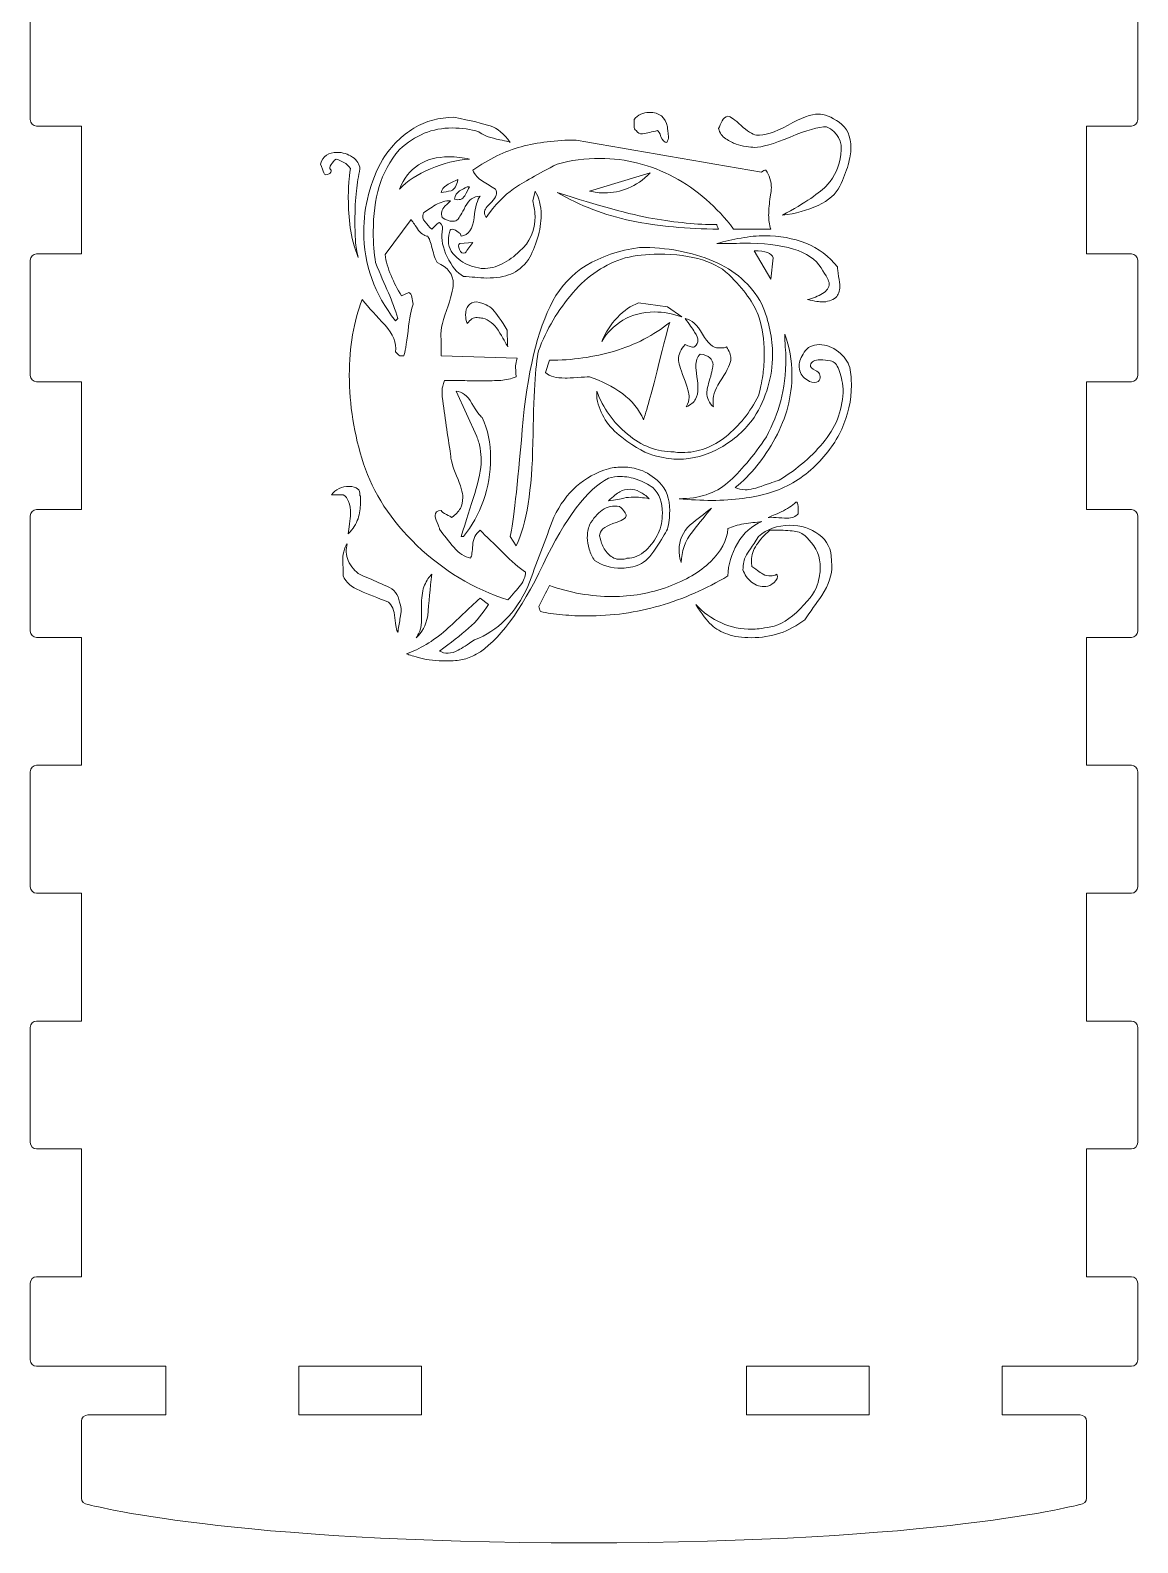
# Model space of a CAD drawing. Header units: inches. Extents: x 110 to 594, y -365 to 80.
# Drawn here: x 417 to 503.6, y -364.6 to -246.3 of the extents above; entities that cross this region are included whole.
import ezdxf

# ---------------------------------------------------------------- set-up
doc = ezdxf.new("R2010")
doc.units = ezdxf.units.IN
doc.header["$MEASUREMENT"] = 0
doc.layers.add('design4', color=7, linetype='Continuous')

# ---------------------------------------------------------------- blocks, each defined once
blk = doc.blocks.new('block 19')
at = {"layer": 'design4', "color": 7, "lineweight": 9}
for points, knots in [([(453.46, -254.82), (452.8, -254.67), (452.33, -254.48), (452.07, -254.25), (451.43, -254.05), (450.74, -253.95), (449.99, -253.95), (448.45, -253.95), (447.07, -254.51), (445.86, -255.64), (445.1, -256.54), (444.57, -257.5), (444.27, -258.53), (443.96, -259.56), (443.81, -260.74), (443.81, -262.08), (443.81, -262.98), (443.87, -263.77), (443.99, -264.47), (444.36, -265.4), (444.7, -266.19), (444.99, -266.84), (445.28, -267.49), (445.52, -268.16), (445.73, -268.86), (445.73, -268.86), (445.55, -269.03), (445.55, -269.03), (443.9, -266.95), (443.07, -264.63), (443.07, -262.08), (443.07, -260.08), (443.57, -258.18), (444.55, -256.38), (445.25, -255.34), (446.06, -254.53), (446.99, -253.97), (447.91, -253.4), (448.96, -253.12), (450.12, -253.12), (451.45, -253.38), (452.4, -253.61), (452.96, -253.79), (453.53, -253.98), (454.04, -254.41), (454.51, -255.08), (454.48, -255.05), (454.13, -254.96), (453.46, -254.82)], [0, 0, 0, 0, 1, 1, 1, 2, 2, 2, 3, 3, 3, 4, 4, 4, 5, 5, 5, 6, 6, 6, 7, 7, 7, 8, 8, 8, 9, 9, 9, 10, 10, 10, 11, 11, 11, 12, 12, 12, 13, 13, 13, 14, 14, 14, 15, 15, 15, 16, 16, 16, 16]), ([(466.9, -254.64), (466.9, -254.79), (466.86, -254.93), (466.77, -255.08), (466.57, -255.08), (466.41, -254.93), (466.31, -254.64), (466.21, -254.35), (466.12, -254.19), (466.03, -254.16), (465.62, -254.25), (465.23, -254.34), (464.86, -254.42), (464.65, -254.42), (464.49, -254.34), (464.38, -254.16), (464.26, -254.08), (464.2, -253.96), (464.2, -253.82), (464.2, -253.64), (464.2, -253.47), (464.2, -253.29), (464.52, -252.92), (464.91, -252.73), (465.38, -252.73), (466.19, -252.73), (466.67, -253.11), (466.81, -253.86), (466.81, -254.03), (466.84, -254.29), (466.9, -254.64)], [0, 0, 0, 0, 1, 1, 1, 2, 2, 2, 3, 3, 3, 4, 4, 4, 5, 5, 5, 6, 6, 6, 7, 7, 7, 8, 8, 8, 9, 9, 9, 10, 10, 10, 10]), ([(479.25, -253.86), (478.64, -253.86), (477.69, -254.13), (476.4, -254.66), (475.11, -255.2), (474.19, -255.47), (473.64, -255.47), (473.46, -255.47), (473.24, -255.45), (472.96, -255.4), (472.69, -255.36), (472.43, -255.29), (472.18, -255.21), (471.93, -255.12), (471.67, -254.98), (471.38, -254.79), (471.09, -254.61), (470.9, -254.34), (470.81, -253.99), (470.9, -253.82), (470.99, -253.62), (471.09, -253.4), (471.2, -253.19), (471.35, -253.06), (471.55, -253.03), (471.75, -253.06), (472.09, -253.3), (472.57, -253.75), (473.05, -254.2), (473.45, -254.45), (473.77, -254.51), (474.38, -254.57), (475.2, -254.31), (476.25, -253.73), (477.29, -253.15), (478.07, -252.86), (478.59, -252.86), (479.09, -252.86), (479.64, -253.08), (480.25, -253.51), (480.86, -253.95), (481.16, -254.61), (481.16, -255.51), (481.16, -255.89), (481.09, -256.33), (480.94, -256.84), (480.8, -257.35), (480.58, -257.9), (480.29, -258.51), (480, -259.12), (479.43, -259.62), (478.59, -260.01), (477.75, -260.4), (476.83, -260.66), (475.81, -260.77), (477.58, -259.82), (478.75, -259.02), (479.33, -258.38), (479.91, -257.74), (480.26, -256.96), (480.38, -256.03), (480.52, -254.99), (480.14, -254.27), (479.25, -253.86)], [0, 0, 0, 0, 1, 1, 1, 2, 2, 2, 3, 3, 3, 4, 4, 4, 5, 5, 5, 6, 6, 6, 7, 7, 7, 8, 8, 8, 9, 9, 9, 10, 10, 10, 11, 11, 11, 12, 12, 12, 13, 13, 13, 14, 14, 14, 15, 15, 15, 16, 16, 16, 17, 17, 17, 18, 18, 18, 19, 19, 19, 20, 20, 20, 21, 21, 21, 21]), ([(471.99, -261.86), (470.68, -260.12), (469.12, -258.77), (467.31, -257.79), (465.5, -256.82), (463.58, -256.34), (461.55, -256.34), (460.39, -256.34), (459.28, -256.48), (458.2, -256.77), (456.67, -257.56), (455.53, -258.2), (454.79, -258.71), (454.05, -259.22), (453.33, -259.96), (452.64, -260.95), (452.55, -260.8), (452.51, -260.67), (452.51, -260.56), (452.51, -260.35), (452.7, -260.08), (453.07, -259.73), (453.45, -259.38), (453.55, -259.05), (453.38, -258.73), (453.03, -258.53), (452.69, -258.32), (452.36, -258.12), (452.02, -257.92), (451.77, -257.63), (451.59, -257.25), (452.84, -256.38), (454.1, -255.77), (455.38, -255.42), (456.65, -255.08), (458.09, -254.9), (459.68, -254.9), (464.49, -255.74), (469.32, -256.58), (474.16, -257.42), (474.3, -257.28), (474.42, -257.22), (474.51, -257.25), (474.8, -257.66), (474.94, -258.12), (474.94, -258.64), (474.94, -258.73), (474.91, -259.03), (474.83, -259.53), (474.76, -260.04), (474.73, -260.45), (474.73, -260.77), (474.73, -261.15), (474.78, -261.51), (474.9, -261.86), (474.9, -261.86), (471.99, -261.86), (471.99, -261.86)], [0, 0, 0, 0, 1, 1, 1, 2, 2, 2, 3, 3, 3, 4, 4, 4, 5, 5, 5, 6, 6, 6, 7, 7, 7, 8, 8, 8, 9, 9, 9, 10, 10, 10, 11, 11, 11, 12, 12, 12, 13, 13, 13, 14, 14, 14, 15, 15, 15, 16, 16, 16, 17, 17, 17, 18, 18, 18, 19, 19, 19, 19]), ([(442.01, -261.75), (441.91, -261.01), (441.86, -260.24), (441.86, -259.43), (441.86, -258.87), (441.88, -258.39), (441.92, -257.97), (441.96, -257.55), (442, -257.27), (442.03, -257.12), (441.88, -256.92), (441.71, -256.76), (441.51, -256.64), (441.3, -256.53), (441.1, -256.44), (440.9, -256.38), (440.75, -256.5), (440.62, -256.64), (440.51, -256.82), (440.39, -256.99), (440.38, -257.11), (440.46, -257.19), (440.55, -257.26), (440.54, -257.37), (440.42, -257.51), (440.16, -257.66), (440, -257.64), (439.94, -257.47), (439.88, -257.29), (439.8, -257.06), (439.68, -256.77), (439.88, -256.16), (440.32, -255.86), (440.99, -255.86), (441.42, -255.86), (441.82, -255.98), (442.18, -256.23), (442.54, -256.48), (442.74, -256.79), (442.77, -257.16), (442.65, -257.69), (442.56, -258.26), (442.49, -258.88), (442.41, -259.51), (442.38, -260.31), (442.38, -261.29), (442.38, -261.87), (442.39, -262.37), (442.42, -262.79), (442.45, -263.21), (442.52, -263.64), (442.64, -264.08), (442.32, -263.27), (442.11, -262.49), (442.01, -261.75)], [0, 0, 0, 0, 1, 1, 1, 2, 2, 2, 3, 3, 3, 4, 4, 4, 5, 5, 5, 6, 6, 6, 7, 7, 7, 8, 8, 8, 9, 9, 9, 10, 10, 10, 11, 11, 11, 12, 12, 12, 13, 13, 13, 14, 14, 14, 15, 15, 15, 16, 16, 16, 17, 17, 17, 18, 18, 18, 18]), ([(448.29, -257.14), (447.28, -257.56), (446.46, -258.09), (445.86, -258.73), (446.55, -257.05), (447.84, -256.21), (449.72, -256.21), (450.3, -256.21), (450.84, -256.27), (451.33, -256.38), (450.32, -256.47), (449.3, -256.72), (448.29, -257.14)], [0, 0, 0, 0, 1, 1, 1, 2, 2, 2, 3, 3, 3, 4, 4, 4, 4]), ([(463.75, -258.66), (463.15, -258.91), (462.54, -259.03), (461.9, -259.03), (461.52, -259.03), (461.13, -258.99), (460.72, -258.9), (460.72, -258.9), (465.46, -257.47), (465.46, -257.47), (464.91, -258.02), (464.34, -258.42), (463.75, -258.66)], [0, 0, 0, 0, 1, 1, 1, 2, 2, 2, 3, 3, 3, 4, 4, 4, 4]), ([(456.94, -260.77), (456.94, -261.35), (456.85, -261.95), (456.66, -262.58), (456.47, -263.2), (456.23, -263.76), (455.94, -264.25), (455.54, -264.8), (455.08, -265.18), (454.57, -265.38), (454.07, -265.58), (453.44, -265.69), (452.68, -265.69), (452.07, -265.66), (451.46, -265.61), (450.86, -265.56), (450.36, -265.27), (449.94, -264.76), (449.59, -264.03), (449.25, -263.31), (449.12, -262.66), (449.2, -262.08), (449.29, -261.76), (449.22, -261.51), (448.99, -261.34), (448.93, -261.34), (448.73, -261.51), (448.38, -261.86), (448.2, -261.69), (448.03, -261.5), (447.86, -261.29), (447.68, -261.09), (447.64, -260.86), (447.73, -260.6), (447.99, -260.4), (448.3, -260.19), (448.68, -259.97), (449.06, -259.75), (449.45, -259.64), (449.86, -259.64), (449.83, -259.67), (449.68, -259.82), (449.42, -260.08), (449.16, -260.34), (449.09, -260.63), (449.2, -260.95), (449.46, -261.15), (449.74, -261.25), (450.03, -261.25), (450.2, -261.25), (450.34, -261.19), (450.44, -261.08), (450.54, -260.96), (450.73, -260.64), (451.01, -260.1), (451.28, -259.56), (451.67, -259.29), (452.16, -259.29), (451.96, -259.53), (451.8, -260.08), (451.7, -260.97), (451.6, -261.85), (451.26, -262.34), (450.68, -262.42), (450.71, -262.31), (450.57, -262.15), (450.25, -261.95), (450.01, -261.83), (449.88, -261.83), (449.83, -261.95), (449.79, -262.06), (449.75, -262.19), (449.72, -262.34), (449.61, -262.98), (449.76, -263.5), (450.18, -263.92), (450.6, -264.35), (451.04, -264.62), (451.49, -264.75), (451.94, -264.88), (452.23, -264.95), (452.38, -264.95), (452.9, -264.95), (453.41, -264.82), (453.9, -264.58), (454.39, -264.33), (454.84, -264), (455.25, -263.6), (456.06, -262.9), (456.46, -261.99), (456.46, -260.86), (456.46, -260.57), (456.44, -260.35), (456.4, -260.19), (456.36, -260.03), (456.32, -259.85), (456.29, -259.64), (456.29, -259.64), (456.46, -258.9), (456.46, -258.9), (456.78, -259.4), (456.94, -260.02), (456.94, -260.77)], [0, 0, 0, 0, 1, 1, 1, 2, 2, 2, 3, 3, 3, 4, 4, 4, 5, 5, 5, 6, 6, 6, 7, 7, 7, 8, 8, 8, 9, 9, 9, 10, 10, 10, 11, 11, 11, 12, 12, 12, 13, 13, 13, 14, 14, 14, 15, 15, 15, 16, 16, 16, 17, 17, 17, 18, 18, 18, 19, 19, 19, 20, 20, 20, 21, 21, 21, 22, 22, 22, 23, 23, 23, 24, 24, 24, 25, 25, 25, 26, 26, 26, 27, 27, 27, 28, 28, 28, 29, 29, 29, 30, 30, 30, 31, 31, 31, 32, 32, 32, 33, 33, 33, 34, 34, 34, 34]), ([(449.9, -258.86), (449.64, -258.92), (449.38, -258.96), (449.12, -258.99), (449.14, -258.79), (449.3, -258.6), (449.57, -258.42), (449.85, -258.25), (450.13, -258.11), (450.42, -257.99), (450.36, -258.45), (450.19, -258.74), (449.9, -258.86)], [0, 0, 0, 0, 1, 1, 1, 2, 2, 2, 3, 3, 3, 4, 4, 4, 4]), ([(450.96, -259.25), (450.8, -259.54), (450.54, -259.63), (450.16, -259.51), (450.22, -259.22), (450.35, -259.01), (450.55, -258.88), (450.75, -258.75), (450.96, -258.64), (451.16, -258.56), (451.16, -258.56), (451.33, -258.56), (451.33, -258.56), (451.25, -258.73), (451.12, -258.96), (450.96, -259.25)], [0, 0, 0, 0, 1, 1, 1, 2, 2, 2, 3, 3, 3, 4, 4, 4, 5, 5, 5, 5]), ([(464.01, -261.21), (461.91, -260.77), (459.97, -260.03), (458.2, -258.99), (461.39, -260.03), (463.88, -260.72), (465.68, -261.03), (467.48, -261.35), (469.14, -261.51), (470.68, -261.51), (470.68, -261.57), (470.72, -261.69), (470.81, -261.86), (468.38, -261.86), (466.11, -261.64), (464.01, -261.21)], [0, 0, 0, 0, 1, 1, 1, 2, 2, 2, 3, 3, 3, 4, 4, 4, 5, 5, 5, 5]), ([(455.33, -289.71), (455.07, -290.04), (454.74, -290.42), (454.33, -290.86), (451.64, -289.99), (449.27, -288.57), (447.23, -286.6), (445.18, -284.63), (443.79, -282.5), (443.05, -280.21), (442.31, -277.92), (441.94, -275.61), (441.94, -273.29), (441.94, -271.06), (442.28, -269.09), (442.94, -267.38), (443.49, -268.02), (444.09, -268.69), (444.73, -269.38), (445.36, -270.08), (445.64, -270.77), (445.55, -271.47), (445.61, -271.53), (445.7, -271.61), (445.81, -271.73), (445.93, -271.79), (446.06, -271.8), (446.2, -271.77), (446.29, -271.54), (446.4, -270.9), (446.53, -269.84), (446.66, -268.78), (446.8, -268.08), (446.94, -267.73), (446.91, -267.56), (446.88, -267.37), (446.83, -267.19), (446.79, -267), (446.71, -266.87), (446.59, -266.82), (446.59, -266.82), (446.03, -267.08), (446.03, -267.08), (445.71, -266.58), (445.43, -266.06), (445.2, -265.49), (444.97, -264.92), (444.81, -264.38), (444.73, -263.86), (444.73, -263.86), (446.77, -261.12), (446.77, -261.12), (446.86, -261.24), (447.02, -261.48), (447.27, -261.84), (447.51, -262.2), (447.78, -262.4), (448.07, -262.42), (448.19, -262.57), (448.3, -262.89), (448.42, -263.38), (448.54, -263.87), (448.67, -264.24), (448.81, -264.47), (449.65, -264.85), (450.07, -265.41), (450.07, -266.16), (450.07, -266.54), (449.89, -267.23), (449.53, -268.23), (449.17, -269.23), (449.03, -269.98), (449.12, -270.47), (449.12, -270.47), (449.12, -271.77), (449.12, -271.77), (449.12, -271.77), (455.07, -271.95), (455.07, -271.95), (454.99, -272.21), (454.94, -272.41), (454.94, -272.55), (454.94, -272.73), (454.96, -273.02), (454.99, -273.42), (454.58, -273.57), (454.18, -273.66), (453.79, -273.69), (453.4, -273.71), (452.88, -273.73), (452.25, -273.73), (451.75, -273.73), (451.27, -273.72), (450.79, -273.71), (450.31, -273.69), (449.84, -273.69), (449.38, -273.69), (449.26, -274.03), (449.2, -274.29), (449.2, -274.45), (449.2, -274.61), (449.2, -274.79), (449.2, -274.99), (449.41, -276.5), (449.62, -277.99), (449.86, -279.47), (449.86, -279.85), (450.01, -280.41), (450.33, -281.16), (450.65, -281.92), (450.81, -282.48), (450.81, -282.86), (450.81, -283.18), (450.75, -283.46), (450.62, -283.71), (450.49, -283.95), (450.26, -284.19), (449.94, -284.42), (449.88, -284.37), (449.75, -284.29), (449.53, -284.19), (449.31, -284.08), (449.17, -283.98), (449.12, -283.86), (448.8, -283.89), (448.64, -284.02), (448.64, -284.25), (448.64, -284.37), (448.7, -284.55), (448.81, -284.82), (448.93, -285.08), (448.99, -285.25), (448.99, -285.34), (449.33, -285.8), (449.71, -286.27), (450.12, -286.75), (450.52, -287.23), (450.96, -287.51), (451.42, -287.6), (451.51, -287.42), (451.57, -287.08), (451.59, -286.58), (451.62, -286.07), (451.81, -285.69), (452.16, -285.42), (452.65, -285.89), (453.25, -286.47), (453.94, -287.16), (454.64, -287.86), (455.23, -288.37), (455.72, -288.69), (455.72, -289.03), (455.59, -289.37), (455.33, -289.71)], [0, 0, 0, 0, 1, 1, 1, 2, 2, 2, 3, 3, 3, 4, 4, 4, 5, 5, 5, 6, 6, 6, 7, 7, 7, 8, 8, 8, 9, 9, 9, 10, 10, 10, 11, 11, 11, 12, 12, 12, 13, 13, 13, 14, 14, 14, 15, 15, 15, 16, 16, 16, 17, 17, 17, 18, 18, 18, 19, 19, 19, 20, 20, 20, 21, 21, 21, 22, 22, 22, 23, 23, 23, 24, 24, 24, 25, 25, 25, 26, 26, 26, 27, 27, 27, 28, 28, 28, 29, 29, 29, 30, 30, 30, 31, 31, 31, 32, 32, 32, 33, 33, 33, 34, 34, 34, 35, 35, 35, 36, 36, 36, 37, 37, 37, 38, 38, 38, 39, 39, 39, 40, 40, 40, 41, 41, 41, 42, 42, 42, 43, 43, 43, 44, 44, 44, 45, 45, 45, 46, 46, 46, 47, 47, 47, 48, 48, 48, 49, 49, 49, 50, 50, 50, 51, 51, 51, 51]), ([(478.9, -267.56), (478.72, -267.56), (478.35, -267.5), (477.77, -267.38), (478.2, -267.27), (478.59, -267.11), (478.94, -266.9), (479.29, -266.7), (479.46, -266.44), (479.46, -266.12), (479.46, -265.95), (479.25, -265.53), (478.83, -264.88), (478.41, -264.23), (477.69, -263.74), (476.66, -263.42), (475.63, -263.11), (474.32, -262.95), (472.72, -262.95), (472.38, -262.98), (472.03, -262.99), (471.68, -262.99), (471.33, -262.99), (471, -262.99), (470.68, -262.99), (471.29, -262.82), (471.92, -262.67), (472.57, -262.56), (473.23, -262.44), (473.84, -262.38), (474.42, -262.38), (475.58, -262.38), (476.65, -262.58), (477.64, -262.97), (478.62, -263.36), (479.45, -263.98), (480.12, -264.82), (480.12, -264.96), (480.14, -265.21), (480.2, -265.56), (480.26, -265.9), (480.29, -266.16), (480.29, -266.34), (480.29, -266.71), (480.19, -267), (479.99, -267.21), (479.67, -267.44), (479.3, -267.56), (478.9, -267.56)], [0, 0, 0, 0, 1, 1, 1, 2, 2, 2, 3, 3, 3, 4, 4, 4, 5, 5, 5, 6, 6, 6, 7, 7, 7, 8, 8, 8, 9, 9, 9, 10, 10, 10, 11, 11, 11, 12, 12, 12, 13, 13, 13, 14, 14, 14, 15, 15, 15, 16, 16, 16, 16]), ([(450.99, -263.73), (450.81, -263.79), (450.67, -263.7), (450.55, -263.47), (450.44, -263.24), (450.45, -263.08), (450.59, -262.99), (450.59, -262.99), (451.59, -262.9), (451.59, -262.9), (451.39, -263.19), (451.19, -263.47), (450.99, -263.73)], [0, 0, 0, 0, 1, 1, 1, 2, 2, 2, 3, 3, 3, 4, 4, 4, 4]), ([(474.83, -269.75), (474.96, -270.4), (475.03, -271.05), (475.03, -271.69), (475.03, -273.42), (474.55, -275.06), (473.59, -276.6), (472.9, -277.58), (472.01, -278.37), (470.94, -278.97), (469.87, -279.56), (468.77, -279.86), (467.64, -279.86), (467.26, -279.86), (466.7, -279.78), (465.96, -279.62), (465.22, -279.46), (464.32, -278.97), (463.25, -278.14), (462.17, -277.32), (461.52, -276.31), (461.29, -275.12), (461.29, -275.12), (461.29, -274.55), (461.29, -274.55), (461.78, -275.86), (462.58, -276.98), (463.68, -277.9), (464.78, -278.83), (466, -279.29), (467.33, -279.29), (467.48, -279.32), (467.68, -279.34), (467.94, -279.34), (469.22, -279.34), (470.37, -278.92), (471.4, -278.08), (472.43, -277.24), (473.28, -276.18), (473.94, -274.9), (474.12, -274.15), (474.23, -273.57), (474.29, -273.16), (474.35, -272.76), (474.38, -272.21), (474.38, -271.51), (474.38, -270.53), (474.24, -269.6), (473.96, -268.73), (473.69, -267.86), (472.98, -266.82), (471.83, -265.62), (470.69, -264.42), (468.78, -263.82), (466.12, -263.82), (465.19, -263.82), (464.32, -263.92), (463.51, -264.12), (461.94, -264.58), (460.58, -265.49), (459.42, -266.84), (458.26, -268.19), (457.36, -269.7), (456.73, -271.38), (456.49, -272.51), (456.35, -274.91), (456.29, -278.58), (456.23, -282.24), (455.8, -284.93), (454.99, -286.64), (454.99, -286.64), (454.51, -285.9), (454.51, -285.9), (454.77, -284.77), (455.09, -281.99), (455.46, -277.55), (455.84, -273.12), (456.64, -269.76), (457.86, -267.47), (459.07, -265.18), (461.33, -263.79), (464.64, -263.29), (466.78, -263.29), (468.7, -263.65), (470.4, -264.36), (472.09, -265.07), (473.36, -266.19), (474.2, -267.73), (474.49, -268.42), (474.7, -269.1), (474.83, -269.75)], [0, 0, 0, 0, 1, 1, 1, 2, 2, 2, 3, 3, 3, 4, 4, 4, 5, 5, 5, 6, 6, 6, 7, 7, 7, 8, 8, 8, 9, 9, 9, 10, 10, 10, 11, 11, 11, 12, 12, 12, 13, 13, 13, 14, 14, 14, 15, 15, 15, 16, 16, 16, 17, 17, 17, 18, 18, 18, 19, 19, 19, 20, 20, 20, 21, 21, 21, 22, 22, 22, 23, 23, 23, 24, 24, 24, 25, 25, 25, 26, 26, 26, 27, 27, 27, 28, 28, 28, 29, 29, 29, 30, 30, 30, 30]), ([(474.9, -265.77), (474.9, -265.77), (473.59, -263.55), (473.59, -263.55), (474.49, -263.55), (474.99, -263.74), (475.07, -264.12), (475.07, -264.12), (474.9, -265.77), (474.9, -265.77)], [0, 0, 0, 0, 1, 1, 1, 2, 2, 2, 3, 3, 3, 3]), ([(453.59, -269.77), (453.25, -269.28), (452.84, -268.96), (452.38, -268.82), (452.26, -268.82), (452.12, -268.8), (451.94, -268.77), (451.65, -268.77), (451.39, -268.93), (451.16, -269.25), (451.07, -269.02), (451.03, -268.8), (451.03, -268.6), (451.03, -267.93), (451.32, -267.58), (451.9, -267.56), (452.45, -267.64), (452.87, -267.85), (453.16, -268.16), (453.45, -268.48), (453.83, -269.02), (454.29, -269.77), (454.29, -270.21), (454.3, -270.64), (454.33, -271.08), (454.19, -270.82), (453.94, -270.38), (453.59, -269.77)], [0, 0, 0, 0, 1, 1, 1, 2, 2, 2, 3, 3, 3, 4, 4, 4, 5, 5, 5, 6, 6, 6, 7, 7, 7, 8, 8, 8, 9, 9, 9, 9]), ([(465.81, -268.34), (464.88, -268.34), (464.06, -268.56), (463.33, -268.99), (462.61, -269.42), (462.06, -269.98), (461.68, -270.64), (461.97, -269.95), (462.38, -269.32), (462.9, -268.77), (463.42, -268.22), (463.97, -267.85), (464.55, -267.64), (464.55, -267.64), (466.81, -267.95), (466.81, -267.95), (466.81, -267.95), (467.94, -268.73), (467.94, -268.73), (467.19, -268.47), (466.48, -268.34), (465.81, -268.34)], [0, 0, 0, 0, 1, 1, 1, 2, 2, 2, 3, 3, 3, 4, 4, 4, 5, 5, 5, 6, 6, 6, 7, 7, 7, 7]), ([(466.09, -272.6), (465.64, -274.42), (465.26, -275.82), (464.94, -276.77), (464.59, -275.96), (464.04, -275.28), (463.29, -274.73), (462.54, -274.18), (461.68, -273.74), (460.72, -273.42), (460.52, -273.42), (460.2, -273.44), (459.77, -273.47), (459.33, -273.5), (459.01, -273.51), (458.81, -273.51), (458.46, -273.51), (458.17, -273.48), (457.92, -273.42), (457.67, -273.37), (457.46, -273.25), (457.29, -273.08), (457.29, -273.08), (457.59, -272.12), (457.59, -272.12), (459.36, -272.12), (461.06, -271.88), (462.68, -271.4), (464.3, -270.92), (465.74, -270.18), (466.99, -269.16), (466.84, -269.63), (466.54, -270.77), (466.09, -272.6)], [0, 0, 0, 0, 1, 1, 1, 2, 2, 2, 3, 3, 3, 4, 4, 4, 5, 5, 5, 6, 6, 6, 7, 7, 7, 8, 8, 8, 9, 9, 9, 10, 10, 10, 11, 11, 11, 11]), ([(471.77, -271.99), (471.77, -272.34), (471.54, -272.86), (471.07, -273.56), (470.61, -274.25), (470.38, -274.83), (470.38, -275.29), (470.38, -275.32), (470.38, -275.39), (470.38, -275.49), (470.38, -275.59), (470.39, -275.69), (470.42, -275.77), (470.07, -275.45), (469.9, -275.08), (469.9, -274.64), (469.9, -274.47), (469.98, -274.11), (470.14, -273.56), (470.3, -273), (470.38, -272.64), (470.38, -272.47), (470.38, -272.27), (470.3, -272.08), (470.14, -271.92), (469.98, -271.77), (469.72, -271.67), (469.38, -271.64), (469.14, -271.87), (469.03, -272.18), (469.03, -272.55), (469.03, -272.73), (469.06, -273.02), (469.12, -273.42), (469.17, -273.83), (469.2, -274.12), (469.2, -274.29), (469.2, -274.64), (469.14, -274.93), (469.01, -275.16), (468.88, -275.4), (468.64, -275.6), (468.29, -275.77), (468.44, -275.48), (468.51, -275.24), (468.51, -275.03), (468.51, -274.74), (468.37, -274.23), (468.09, -273.49), (467.82, -272.75), (467.68, -272.28), (467.68, -272.08), (467.68, -271.64), (467.86, -271.25), (468.2, -270.9), (468.35, -270.96), (468.48, -271.01), (468.59, -271.05), (468.71, -271.1), (468.83, -271.11), (468.94, -271.08), (469.12, -270.9), (469.2, -270.73), (469.2, -270.56), (469.2, -270.41), (469.12, -270.2), (468.94, -269.92), (468.77, -269.65), (468.52, -269.29), (468.2, -268.86), (468.7, -268.95), (469.14, -269.35), (469.55, -270.08), (469.96, -270.8), (470.38, -271.16), (470.81, -271.16), (470.87, -271.16), (470.96, -271.16), (471.07, -271.16), (471.19, -271.16), (471.3, -271.13), (471.42, -271.08), (471.65, -271.4), (471.77, -271.7), (471.77, -271.99)], [0, 0, 0, 0, 1, 1, 1, 2, 2, 2, 3, 3, 3, 4, 4, 4, 5, 5, 5, 6, 6, 6, 7, 7, 7, 8, 8, 8, 9, 9, 9, 10, 10, 10, 11, 11, 11, 12, 12, 12, 13, 13, 13, 14, 14, 14, 15, 15, 15, 16, 16, 16, 17, 17, 17, 18, 18, 18, 19, 19, 19, 20, 20, 20, 21, 21, 21, 22, 22, 22, 23, 23, 23, 24, 24, 24, 25, 25, 25, 26, 26, 26, 27, 27, 27, 28, 28, 28, 28]), ([(481.2, -274.08), (481.2, -275.27), (480.95, -276.41), (480.44, -277.51), (479.93, -278.61), (479.19, -279.62), (478.2, -280.53), (477.22, -281.45), (476.08, -282.1), (474.79, -282.49), (473.5, -282.88), (472, -283.08), (470.29, -283.08), (469.45, -283.08), (468.59, -283.03), (467.72, -282.95), (469.29, -282.95), (470.56, -282.53), (471.53, -281.69), (472.5, -280.85), (473.51, -279.66), (474.55, -278.12), (475.04, -277.16), (475.42, -276.22), (475.68, -275.29), (475.94, -274.37), (476.07, -273.22), (476.07, -271.86), (476.07, -271.69), (476.06, -271.42), (476.03, -271.08), (476, -270.73), (475.99, -270.4), (475.99, -270.08), (476.36, -271.09), (476.55, -272.14), (476.55, -273.21), (476.55, -274.95), (476.12, -276.61), (475.25, -278.21), (474.38, -279.8), (473.33, -281.09), (472.12, -282.08), (472.35, -282.19), (472.61, -282.25), (472.9, -282.25), (473.25, -282.25), (473.74, -282.13), (474.38, -281.9), (475.01, -281.67), (475.41, -281.54), (475.55, -281.51), (477, -280.61), (478.2, -279.57), (479.14, -278.38), (480.08, -277.19), (480.55, -275.86), (480.55, -274.38), (480.49, -273.74), (480.38, -273.23), (480.22, -272.84), (480.07, -272.45), (479.85, -272.22), (479.57, -272.16), (479.3, -272.11), (479.03, -272.08), (478.77, -272.08), (478.33, -272.08), (478.07, -272.22), (477.99, -272.51), (477.96, -272.66), (478.09, -272.79), (478.4, -272.92), (478.7, -273.06), (478.81, -273.28), (478.72, -273.6), (478.7, -273.77), (478.55, -273.86), (478.29, -273.86), (478.06, -273.86), (477.8, -273.74), (477.53, -273.51), (477.25, -273.28), (477.12, -272.95), (477.12, -272.51), (477.12, -272.22), (477.25, -271.88), (477.51, -271.49), (477.77, -271.1), (478.16, -270.9), (478.68, -270.9), (479.23, -270.9), (479.73, -271.08), (480.18, -271.45), (480.63, -271.81), (480.93, -272.22), (481.07, -272.69), (481.16, -273.18), (481.2, -273.64), (481.2, -274.08)], [0, 0, 0, 0, 1, 1, 1, 2, 2, 2, 3, 3, 3, 4, 4, 4, 5, 5, 5, 6, 6, 6, 7, 7, 7, 8, 8, 8, 9, 9, 9, 10, 10, 10, 11, 11, 11, 12, 12, 12, 13, 13, 13, 14, 14, 14, 15, 15, 15, 16, 16, 16, 17, 17, 17, 18, 18, 18, 19, 19, 19, 20, 20, 20, 21, 21, 21, 22, 22, 22, 23, 23, 23, 24, 24, 24, 25, 25, 25, 26, 26, 26, 27, 27, 27, 28, 28, 28, 29, 29, 29, 30, 30, 30, 31, 31, 31, 32, 32, 32, 33, 33, 33, 33]), ([(452.99, -279.77), (452.99, -280.93), (452.8, -282.04), (452.42, -283.1), (452.04, -284.16), (451.52, -285.09), (450.86, -285.9), (450.86, -285.9), (450.68, -285.9), (450.68, -285.9), (451.06, -284.69), (451.41, -283.56), (451.75, -282.53), (452.08, -281.5), (452.25, -280.64), (452.25, -279.95), (452.25, -279.66), (452.22, -279.34), (452.16, -278.99), (452.1, -278.64), (452.01, -278.34), (451.9, -278.08), (451.9, -278.08), (450.29, -274.55), (450.29, -274.55), (450.75, -274.55), (451.17, -274.87), (451.53, -275.49), (451.89, -276.11), (452.16, -276.48), (452.33, -276.6), (452.77, -277.55), (452.99, -278.61), (452.99, -279.77)], [0, 0, 0, 0, 1, 1, 1, 2, 2, 2, 3, 3, 3, 4, 4, 4, 5, 5, 5, 6, 6, 6, 7, 7, 7, 8, 8, 8, 9, 9, 9, 10, 10, 10, 11, 11, 11, 11]), ([(450.79, -295.53), (450.46, -295.61), (450.04, -295.64), (449.55, -295.64), (448.74, -295.64), (448.07, -295.57), (447.53, -295.42), (446.99, -295.28), (446.62, -295.16), (446.42, -295.08), (447.44, -294.73), (448.46, -294.11), (449.51, -293.21), (450.38, -292.4), (451.26, -291.57), (452.16, -290.73), (452.16, -290.73), (452.81, -291.21), (452.81, -291.21), (452.41, -291.9), (451.89, -292.53), (451.27, -293.08), (450.64, -293.63), (449.88, -294.22), (448.99, -294.86), (449.19, -294.98), (449.42, -295.03), (449.68, -295.03), (449.91, -295.03), (450.17, -294.95), (450.46, -294.79), (450.75, -294.64), (451.17, -294.37), (451.73, -293.99), (453.55, -293.29), (454.94, -291.9), (455.9, -289.82), (456.57, -288.02), (457.25, -286.21), (457.94, -284.38), (458.87, -282.44), (460.29, -281.18), (462.2, -280.6), (462.61, -280.51), (463, -280.47), (463.38, -280.47), (463.81, -280.47), (464.26, -280.55), (464.72, -280.71), (465.19, -280.87), (465.68, -281.19), (466.2, -281.69), (466.72, -282.18), (466.99, -282.92), (466.99, -283.9), (466.99, -284.4), (466.93, -284.87), (466.81, -285.34), (466.64, -285.66), (466.34, -286.15), (465.92, -286.82), (465.5, -287.48), (465.07, -287.91), (464.62, -288.1), (464.17, -288.29), (463.71, -288.38), (463.25, -288.38), (462.41, -288.38), (461.7, -288.18), (461.12, -287.77), (460.94, -287.51), (460.8, -287.22), (460.7, -286.9), (460.6, -286.58), (460.55, -286.28), (460.55, -285.99), (460.55, -285.64), (460.61, -285.31), (460.72, -284.99), (461.01, -284.5), (461.35, -284.11), (461.72, -283.84), (462.1, -283.56), (462.55, -283.47), (463.07, -283.55), (463.42, -283.87), (463.59, -284.12), (463.59, -284.29), (463.59, -284.47), (463.25, -284.67), (462.55, -284.9), (461.86, -285.13), (461.51, -285.45), (461.51, -285.86), (461.51, -285.92), (461.56, -286.11), (461.66, -286.42), (461.76, -286.74), (461.94, -287.03), (462.2, -287.29), (462.46, -287.55), (462.77, -287.69), (463.12, -287.69), (463.35, -287.69), (463.52, -287.66), (463.64, -287.6), (464.19, -287.6), (464.68, -287.4), (465.12, -286.99), (465.55, -286.58), (465.88, -286.14), (466.09, -285.66), (466.31, -285.19), (466.42, -284.66), (466.42, -284.08), (466.42, -283.24), (466.17, -282.57), (465.68, -282.08), (465.3, -281.82), (464.9, -281.61), (464.46, -281.45), (464.03, -281.29), (463.58, -281.21), (463.12, -281.21), (462.83, -281.21), (462.52, -281.25), (462.2, -281.34), (460.55, -282.18), (458.85, -284.43), (457.09, -288.1), (455.34, -291.77), (453.59, -294.11), (451.86, -295.12), (451.48, -295.32), (451.12, -295.46), (450.79, -295.53)], [0, 0, 0, 0, 1, 1, 1, 2, 2, 2, 3, 3, 3, 4, 4, 4, 5, 5, 5, 6, 6, 6, 7, 7, 7, 8, 8, 8, 9, 9, 9, 10, 10, 10, 11, 11, 11, 12, 12, 12, 13, 13, 13, 14, 14, 14, 15, 15, 15, 16, 16, 16, 17, 17, 17, 18, 18, 18, 19, 19, 19, 20, 20, 20, 21, 21, 21, 22, 22, 22, 23, 23, 23, 24, 24, 24, 25, 25, 25, 26, 26, 26, 27, 27, 27, 28, 28, 28, 29, 29, 29, 30, 30, 30, 31, 31, 31, 32, 32, 32, 33, 33, 33, 34, 34, 34, 35, 35, 35, 36, 36, 36, 37, 37, 37, 38, 38, 38, 39, 39, 39, 40, 40, 40, 41, 41, 41, 42, 42, 42, 43, 43, 43, 44, 44, 44, 45, 45, 45, 45]), ([(441.96, -284.92), (442.01, -284.62), (442.03, -284.37), (442.03, -284.16), (442.03, -283.35), (441.84, -282.85), (441.46, -282.64), (441.46, -282.64), (440.55, -282.64), (440.55, -282.64), (440.87, -282.21), (441.33, -281.99), (441.94, -281.99), (442.52, -281.99), (442.8, -282.22), (442.77, -282.69), (442.8, -282.71), (442.81, -282.78), (442.81, -282.88), (442.81, -282.98), (442.81, -283.12), (442.81, -283.29), (442.81, -283.7), (442.75, -284.11), (442.62, -284.51), (442.49, -284.92), (442.23, -285.31), (441.86, -285.69), (441.88, -285.48), (441.92, -285.23), (441.96, -284.92)], [0, 0, 0, 0, 1, 1, 1, 2, 2, 2, 3, 3, 3, 4, 4, 4, 5, 5, 5, 6, 6, 6, 7, 7, 7, 8, 8, 8, 9, 9, 9, 10, 10, 10, 10]), ([(464.16, -282.82), (463.9, -282.82), (463.65, -282.85), (463.4, -282.9), (463.15, -282.96), (462.75, -283.03), (462.2, -283.12), (462.58, -282.77), (462.88, -282.53), (463.09, -282.4), (463.31, -282.27), (463.58, -282.21), (463.9, -282.21), (464.13, -282.21), (464.38, -282.27), (464.64, -282.4), (464.9, -282.53), (465.15, -282.71), (465.38, -282.95), (464.88, -282.86), (464.48, -282.82), (464.16, -282.82)], [0, 0, 0, 0, 1, 1, 1, 2, 2, 2, 3, 3, 3, 4, 4, 4, 5, 5, 5, 6, 6, 6, 7, 7, 7, 7]), ([(468.77, -285.53), (468.19, -286.27), (467.9, -287.08), (467.9, -287.95), (467.78, -287.63), (467.72, -287.29), (467.72, -286.95), (467.72, -286.22), (468.01, -285.57), (468.59, -284.99), (469.14, -284.55), (469.7, -284.12), (470.25, -283.69), (469.84, -284.18), (469.35, -284.79), (468.77, -285.53)], [0, 0, 0, 0, 1, 1, 1, 2, 2, 2, 3, 3, 3, 4, 4, 4, 5, 5, 5, 5]), ([(476.16, -284.47), (475.9, -284.47), (475.62, -284.45), (475.31, -284.42), (475.01, -284.4), (474.8, -284.4), (474.68, -284.42), (474.91, -284.34), (475.26, -284.19), (475.72, -283.97), (476.19, -283.75), (476.57, -283.5), (476.86, -283.21), (476.97, -283.21), (477.03, -283.32), (477.03, -283.55), (477.03, -283.7), (477.03, -283.89), (477.03, -284.12), (476.86, -284.35), (476.57, -284.47), (476.16, -284.47)], [0, 0, 0, 0, 1, 1, 1, 2, 2, 2, 3, 3, 3, 4, 4, 4, 5, 5, 5, 6, 6, 6, 7, 7, 7, 7]), ([(472.29, -286.45), (471.8, -287.27), (471.55, -288.12), (471.55, -288.99), (469.84, -290), (468.07, -290.78), (466.22, -291.32), (464.38, -291.85), (462.48, -292.12), (460.51, -292.12), (459.9, -292.12), (459.27, -292.09), (458.62, -292.03), (457.96, -291.98), (457.39, -291.89), (456.9, -291.77), (456.81, -291.63), (456.77, -291.5), (456.77, -291.38), (457.03, -290.83), (457.3, -290.28), (457.59, -289.73), (459.19, -290.31), (460.83, -290.6), (462.51, -290.6), (464.01, -290.6), (465.46, -290.35), (466.86, -289.84), (468.25, -289.33), (469.36, -288.68), (470.18, -287.88), (471.01, -287.08), (471.46, -286.22), (471.55, -285.29), (471.9, -285.12), (472.31, -285), (472.79, -284.92), (473.27, -284.85), (473.74, -284.79), (474.2, -284.73), (473.42, -285.05), (472.78, -285.62), (472.29, -286.45)], [0, 0, 0, 0, 1, 1, 1, 2, 2, 2, 3, 3, 3, 4, 4, 4, 5, 5, 5, 6, 6, 6, 7, 7, 7, 8, 8, 8, 9, 9, 9, 10, 10, 10, 11, 11, 11, 12, 12, 12, 13, 13, 13, 14, 14, 14, 14]), ([(479.68, -288.16), (479.68, -288.89), (479.42, -289.67), (478.9, -290.51), (478.43, -291.15), (477.99, -291.79), (477.55, -292.42), (476.33, -293.35), (474.94, -293.82), (473.38, -293.82), (472.65, -293.82), (472.04, -293.73), (471.53, -293.55), (471.02, -293.38), (470.59, -293.14), (470.25, -292.82), (469.9, -292.5), (469.49, -291.96), (469.03, -291.21), (469.61, -291.85), (470.28, -292.33), (471.03, -292.66), (471.78, -293), (472.59, -293.16), (473.46, -293.16), (473.7, -293.16), (474.17, -293.1), (474.9, -292.97), (475.62, -292.84), (476.39, -292.37), (477.2, -291.56), (478.01, -290.74), (478.48, -290.06), (478.59, -289.51), (478.71, -288.96), (478.77, -288.57), (478.77, -288.34), (478.77, -287.5), (478.46, -286.77), (477.86, -286.16), (477.59, -285.82), (477.3, -285.61), (476.99, -285.53), (476.67, -285.46), (476.22, -285.42), (475.64, -285.42), (475.64, -285.42), (474.81, -285.42), (474.81, -285.42), (474.41, -285.77), (474.07, -286.15), (473.79, -286.55), (473.51, -286.96), (473.38, -287.37), (473.38, -287.77), (473.38, -287.98), (473.39, -288.13), (473.42, -288.25), (473.86, -288.57), (474.15, -288.77), (474.31, -288.86), (474.47, -288.95), (474.67, -288.99), (474.9, -288.99), (475.04, -288.99), (475.2, -288.95), (475.38, -288.86), (475.46, -289.09), (475.39, -289.31), (475.16, -289.51), (474.93, -289.71), (474.71, -289.82), (474.51, -289.82), (474.1, -289.85), (473.73, -289.73), (473.4, -289.47), (473.07, -289.21), (472.84, -288.89), (472.72, -288.51), (472.72, -288.05), (472.8, -287.69), (472.94, -287.45), (473.09, -287.2), (473.42, -286.69), (473.94, -285.9), (474.58, -285.32), (475.39, -285.03), (476.38, -285.03), (477.25, -285.03), (478.01, -285.27), (478.66, -285.75), (479.31, -286.23), (479.64, -286.9), (479.64, -287.77), (479.64, -287.86), (479.65, -287.99), (479.68, -288.16)], [0, 0, 0, 0, 1, 1, 1, 2, 2, 2, 3, 3, 3, 4, 4, 4, 5, 5, 5, 6, 6, 6, 7, 7, 7, 8, 8, 8, 9, 9, 9, 10, 10, 10, 11, 11, 11, 12, 12, 12, 13, 13, 13, 14, 14, 14, 15, 15, 15, 16, 16, 16, 17, 17, 17, 18, 18, 18, 19, 19, 19, 20, 20, 20, 21, 21, 21, 22, 22, 22, 23, 23, 23, 24, 24, 24, 25, 25, 25, 26, 26, 26, 27, 27, 27, 28, 28, 28, 29, 29, 29, 30, 30, 30, 31, 31, 31, 32, 32, 32, 32]), ([(445.99, -291.73), (445.99, -291.79), (445.96, -292), (445.9, -292.36), (445.84, -292.72), (445.78, -293.08), (445.73, -293.42), (445.64, -293.25), (445.57, -292.87), (445.51, -292.27), (445.45, -291.68), (445.28, -291.27), (444.99, -291.03), (444.17, -290.71), (443.43, -290.42), (442.77, -290.14), (442.1, -289.87), (441.67, -289.48), (441.46, -288.99), (441.46, -288.7), (441.45, -288.29), (441.42, -287.77), (441.42, -287.6), (441.45, -287.37), (441.51, -287.1), (441.57, -286.82), (441.65, -286.61), (441.77, -286.47), (441.77, -286.47), (441.68, -286.95), (441.68, -286.95), (441.68, -287.41), (441.83, -287.85), (442.14, -288.27), (442.44, -288.69), (442.81, -288.96), (443.25, -289.08), (443.77, -289.31), (444.31, -289.55), (444.88, -289.79), (445.44, -290.04), (445.77, -290.45), (445.86, -291.03), (445.94, -291.27), (445.99, -291.5), (445.99, -291.73)], [0, 0, 0, 0, 1, 1, 1, 2, 2, 2, 3, 3, 3, 4, 4, 4, 5, 5, 5, 6, 6, 6, 7, 7, 7, 8, 8, 8, 9, 9, 9, 10, 10, 10, 11, 11, 11, 12, 12, 12, 13, 13, 13, 14, 14, 14, 15, 15, 15, 15]), ([(448.07, -292.12), (447.93, -292.87), (447.62, -293.44), (447.16, -293.82), (447.36, -293.53), (447.49, -293.27), (447.53, -293.03), (447.57, -292.8), (447.59, -292.45), (447.59, -291.99), (447.59, -291.99), (447.59, -291.12), (447.59, -291.12), (447.59, -290.54), (447.67, -290.07), (447.83, -289.71), (447.99, -289.34), (448.17, -289.06), (448.38, -288.86), (448.26, -289.96), (448.16, -291.05), (448.07, -292.12)], [0, 0, 0, 0, 1, 1, 1, 2, 2, 2, 3, 3, 3, 4, 4, 4, 5, 5, 5, 6, 6, 6, 7, 7, 7, 7])]:
    blk.add_open_spline(points, degree=3, knots=knots, dxfattribs=at)
blk = doc.blocks.new('block 22')
at = {"layer": 'design4', "color": 1, "lineweight": 9}
for points in [[(437.99, -350.8), (437.99, -354.6), (447.59, -354.6), (447.59, -350.8), (437.99, -350.8)], [(482.59, -350.8), (482.59, -354.6), (472.99, -354.6), (472.99, -350.8), (482.59, -350.8)]]:
    blk.add_lwpolyline(points, dxfattribs=at)
blk = doc.blocks.new('block 20')
at = {"layer": 'design4', "color": 1, "lineweight": 9}
blk.add_open_spline([(416.99, -53.8), (416.99, -53.8), (420.99, -53.8), (420.99, -53.8), (420.99, -53.8), (420.99, -63.8), (420.99, -63.8), (420.99, -63.8), (417.49, -63.8), (417.49, -63.8), (417.21, -63.8), (416.99, -64.03), (416.99, -64.3), (416.99, -64.3), (416.99, -73.3), (416.99, -73.3), (416.99, -73.58), (417.21, -73.8), (417.49, -73.8), (417.49, -73.8), (420.99, -73.8), (420.99, -73.8), (420.99, -73.8), (420.99, -83.8), (420.99, -83.8), (420.99, -83.8), (417.49, -83.8), (417.49, -83.8), (417.21, -83.8), (416.99, -84.03), (416.99, -84.3), (416.99, -86.01), (416.99, -91.6), (416.99, -93.3), (416.99, -93.58), (417.21, -93.8), (417.49, -93.8), (417.49, -93.8), (420.99, -93.8), (420.99, -93.8), (420.99, -93.8), (420.99, -103.8), (420.99, -103.8), (420.99, -103.8), (417.49, -103.8), (417.49, -103.8), (417.21, -103.8), (416.99, -104.03), (416.99, -104.3), (416.99, -106.01), (416.99, -111.6), (416.99, -113.3), (416.99, -113.58), (417.21, -113.8), (417.49, -113.8), (417.49, -113.8), (420.99, -113.8), (420.99, -113.8), (420.99, -113.8), (420.99, -123.8), (420.99, -123.8), (420.99, -123.8), (417.49, -123.8), (417.49, -123.8), (417.21, -123.8), (416.99, -124.03), (416.99, -124.3), (416.99, -124.3), (416.99, -133.3), (416.99, -133.3), (416.99, -133.58), (417.21, -133.8), (417.49, -133.8), (417.49, -133.8), (420.99, -133.8), (420.99, -133.8), (420.99, -133.8), (420.99, -143.8), (420.99, -143.8), (420.99, -143.8), (417.49, -143.8), (417.49, -143.8), (417.21, -143.8), (416.99, -144.03), (416.99, -144.3), (416.99, -144.3), (416.99, -153.3), (416.99, -153.3), (416.99, -153.58), (417.21, -153.81), (417.49, -153.81), (417.49, -153.81), (420.99, -153.81), (420.99, -153.81), (420.99, -153.81), (420.99, -163.8), (420.99, -163.8), (420.99, -163.8), (417.49, -163.8), (417.49, -163.8), (417.21, -163.8), (416.99, -164.03), (416.99, -164.3), (416.99, -166.01), (416.99, -171.6), (416.99, -173.3), (416.99, -173.58), (417.21, -173.8), (417.49, -173.8), (417.49, -173.8), (420.99, -173.8), (420.99, -173.8), (420.99, -173.8), (420.99, -183.8), (420.99, -183.8), (420.99, -183.8), (417.49, -183.8), (417.49, -183.8), (417.21, -183.8), (416.99, -184.03), (416.99, -184.3), (416.99, -186.01), (416.99, -191.6), (416.99, -193.3), (416.99, -193.58), (417.21, -193.8), (417.49, -193.8), (417.49, -193.8), (420.99, -193.8), (420.99, -193.8), (420.99, -193.8), (420.99, -203.8), (420.99, -203.8), (420.99, -203.8), (417.49, -203.8), (417.49, -203.8), (417.21, -203.8), (416.99, -204.03), (416.99, -204.3), (416.99, -204.3), (416.99, -213.3), (416.99, -213.3), (416.99, -213.58), (417.21, -213.8), (417.49, -213.8), (417.49, -213.8), (420.99, -213.8), (420.99, -213.8), (420.99, -213.8), (420.99, -223.8), (420.99, -223.8), (420.99, -223.8), (417.49, -223.8), (417.49, -223.8), (417.21, -223.8), (416.99, -224.03), (416.99, -224.3), (416.99, -224.3), (416.99, -233.3), (416.99, -233.3), (416.99, -233.58), (417.21, -233.8), (417.49, -233.8), (417.49, -233.8), (420.99, -233.8), (420.99, -233.8), (420.99, -233.8), (420.99, -243.8), (420.99, -243.8), (420.99, -243.8), (417.49, -243.8), (417.49, -243.8), (417.21, -243.8), (416.99, -244.03), (416.99, -244.3), (416.99, -246.01), (416.99, -251.6), (416.99, -253.3), (416.99, -253.58), (417.21, -253.8), (417.49, -253.8), (417.49, -253.8), (420.99, -253.8), (420.99, -253.8), (420.99, -253.8), (420.99, -263.8), (420.99, -263.8), (420.99, -263.8), (417.49, -263.8), (417.49, -263.8), (417.21, -263.8), (416.99, -264.03), (416.99, -264.3), (416.99, -266.01), (416.99, -271.6), (416.99, -273.3), (416.99, -273.58), (417.21, -273.8), (417.49, -273.8), (417.49, -273.8), (420.99, -273.8), (420.99, -273.8), (420.99, -273.8), (420.99, -283.8), (420.99, -283.8), (420.99, -283.8), (417.49, -283.8), (417.49, -283.8), (417.21, -283.8), (416.99, -284.03), (416.99, -284.3), (416.99, -284.3), (416.99, -293.3), (416.99, -293.3), (416.99, -293.58), (417.21, -293.8), (417.49, -293.8), (417.49, -293.8), (420.99, -293.8), (420.99, -293.8), (420.99, -293.8), (420.99, -303.8), (420.99, -303.8), (420.99, -303.8), (417.49, -303.8), (417.49, -303.8), (417.21, -303.8), (416.99, -304.03), (416.99, -304.3), (416.99, -304.3), (416.99, -313.3), (416.99, -313.3), (416.99, -313.58), (417.21, -313.8), (417.49, -313.8), (417.49, -313.8), (420.99, -313.8), (420.99, -313.8), (420.99, -313.8), (420.99, -323.8), (420.99, -323.8), (420.99, -323.8), (417.49, -323.8), (417.49, -323.8), (417.21, -323.8), (416.99, -324.03), (416.99, -324.3), (416.99, -326.01), (416.99, -331.6), (416.99, -333.3), (416.99, -333.58), (417.21, -333.8), (417.49, -333.8), (417.49, -333.8), (420.99, -333.8), (420.99, -333.8), (420.99, -333.8), (420.99, -343.8), (420.99, -343.8), (420.99, -343.8), (417.49, -343.8), (417.49, -343.8), (417.21, -343.8), (416.99, -344.03), (416.99, -344.3), (416.99, -344.3), (416.99, -350.31), (416.99, -350.31), (416.99, -350.58), (417.22, -350.8), (417.49, -350.8), (419.49, -350.8), (427.59, -350.8), (427.59, -350.8), (427.59, -350.8), (427.59, -354.6), (427.59, -354.6), (427.59, -354.6), (421.49, -354.6), (421.49, -354.6), (421.22, -354.6), (420.99, -354.83), (420.99, -355.1), (420.99, -355.1), (420.99, -361.11), (420.99, -361.11), (420.99, -361.38), (421.22, -361.61), (421.49, -361.61), (421.49, -361.61), (432.46, -364.61), (460.29, -364.61), (488.12, -364.61), (499.09, -361.61), (499.09, -361.61), (499.36, -361.61), (499.59, -361.38), (499.59, -361.11), (499.59, -361.11), (499.59, -355.1), (499.59, -355.1), (499.59, -354.83), (499.36, -354.6), (499.09, -354.6), (499.09, -354.6), (492.99, -354.6), (492.99, -354.6), (492.99, -354.6), (492.99, -350.8), (492.99, -350.8), (492.99, -350.8), (501.09, -350.8), (503.09, -350.8), (503.37, -350.8), (503.59, -350.58), (503.59, -350.31), (503.59, -350.31), (503.59, -344.3), (503.59, -344.3), (503.59, -344.03), (503.37, -343.8), (503.09, -343.8), (503.09, -343.8), (499.59, -343.8), (499.59, -343.8), (499.59, -343.8), (499.59, -333.8), (499.59, -333.8), (499.59, -333.8), (503.09, -333.8), (503.09, -333.8), (503.37, -333.8), (503.59, -333.58), (503.59, -333.3), (503.59, -331.6), (503.59, -326.01), (503.59, -324.3), (503.59, -324.03), (503.37, -323.8), (503.09, -323.8), (503.09, -323.8), (499.59, -323.8), (499.59, -323.8), (499.59, -323.8), (499.59, -313.8), (499.59, -313.8), (499.59, -313.8), (503.09, -313.8), (503.09, -313.8), (503.37, -313.8), (503.59, -313.58), (503.59, -313.3), (503.59, -313.3), (503.59, -304.3), (503.59, -304.3), (503.59, -304.03), (503.37, -303.8), (503.09, -303.8), (503.09, -303.8), (499.59, -303.8), (499.59, -303.8), (499.59, -303.8), (499.59, -293.8), (499.59, -293.8), (499.59, -293.8), (503.09, -293.8), (503.09, -293.8), (503.37, -293.8), (503.59, -293.58), (503.59, -293.3), (503.59, -293.3), (503.59, -284.3), (503.59, -284.3), (503.59, -284.03), (503.37, -283.8), (503.09, -283.8), (503.09, -283.8), (499.59, -283.8), (499.59, -283.8), (499.59, -283.8), (499.59, -273.8), (499.59, -273.8), (499.59, -273.8), (503.09, -273.8), (503.09, -273.8), (503.37, -273.8), (503.59, -273.58), (503.59, -273.3), (503.59, -271.6), (503.59, -266.01), (503.59, -264.3), (503.59, -264.03), (503.37, -263.8), (503.09, -263.8), (503.09, -263.8), (499.59, -263.8), (499.59, -263.8), (499.59, -263.8), (499.59, -253.8), (499.59, -253.8), (499.59, -253.8), (503.09, -253.8), (503.09, -253.8), (503.37, -253.8), (503.59, -253.58), (503.59, -253.3), (503.59, -251.6), (503.59, -246.01), (503.59, -244.3), (503.59, -244.03), (503.37, -243.8), (503.09, -243.8), (503.09, -243.8), (499.59, -243.8), (499.59, -243.8), (499.59, -243.8), (499.59, -233.8), (499.59, -233.8), (499.59, -233.8), (503.09, -233.8), (503.09, -233.8), (503.37, -233.8), (503.59, -233.58), (503.59, -233.3), (503.59, -233.3), (503.59, -224.3), (503.59, -224.3), (503.59, -224.03), (503.37, -223.8), (503.09, -223.8), (503.09, -223.8), (499.59, -223.8), (499.59, -223.8), (499.59, -223.8), (499.59, -213.8), (499.59, -213.8), (499.59, -213.8), (503.09, -213.8), (503.09, -213.8), (503.37, -213.8), (503.59, -213.58), (503.59, -213.3), (503.59, -213.3), (503.59, -204.3), (503.59, -204.3), (503.59, -204.03), (503.37, -203.8), (503.09, -203.8), (503.09, -203.8), (499.59, -203.8), (499.59, -203.8), (499.59, -203.8), (499.59, -193.8), (499.59, -193.8), (499.59, -193.8), (503.09, -193.8), (503.09, -193.8), (503.37, -193.8), (503.59, -193.58), (503.59, -193.3), (503.59, -191.6), (503.59, -186.01), (503.59, -184.3), (503.59, -184.03), (503.37, -183.8), (503.09, -183.8), (503.09, -183.8), (499.59, -183.8), (499.59, -183.8), (499.59, -183.8), (499.59, -173.8), (499.59, -173.8), (499.59, -173.8), (503.09, -173.8), (503.09, -173.8), (503.37, -173.8), (503.59, -173.58), (503.59, -173.3), (503.59, -171.6), (503.59, -166.01), (503.59, -164.3), (503.59, -164.03), (503.37, -163.8), (503.09, -163.8), (503.09, -163.8), (499.59, -163.8), (499.59, -163.8), (499.59, -163.8), (499.59, -153.81), (499.59, -153.81), (499.59, -153.81), (503.09, -153.81), (503.09, -153.81), (503.37, -153.81), (503.59, -153.58), (503.59, -153.3), (503.59, -153.3), (503.59, -144.3), (503.59, -144.3), (503.59, -144.03), (503.37, -143.8), (503.09, -143.8), (503.09, -143.8), (499.59, -143.8), (499.59, -143.8), (499.59, -143.8), (499.59, -133.8), (499.59, -133.8), (499.59, -133.8), (503.09, -133.8), (503.09, -133.8), (503.37, -133.8), (503.59, -133.58), (503.59, -133.3), (503.59, -133.3), (503.59, -124.3), (503.59, -124.3), (503.59, -124.03), (503.37, -123.8), (503.09, -123.8), (503.09, -123.8), (499.59, -123.8), (499.59, -123.8), (499.59, -123.8), (499.59, -113.8), (499.59, -113.8), (499.59, -113.8), (503.09, -113.8), (503.09, -113.8), (503.37, -113.8), (503.59, -113.58), (503.59, -113.3), (503.59, -111.6), (503.59, -106.01), (503.59, -104.3), (503.59, -104.03), (503.37, -103.8), (503.09, -103.8), (503.09, -103.8), (499.59, -103.8), (499.59, -103.8), (499.59, -103.8), (499.59, -93.8), (499.59, -93.8), (499.59, -93.8), (503.09, -93.8), (503.09, -93.8), (503.37, -93.8), (503.59, -93.58), (503.59, -93.3), (503.59, -91.6), (503.59, -86.01), (503.59, -84.3), (503.59, -84.03), (503.37, -83.8), (503.09, -83.8), (503.09, -83.8), (499.59, -83.8), (499.59, -83.8), (499.59, -83.8), (499.59, -73.8), (499.59, -73.8), (499.59, -73.8), (503.09, -73.8), (503.09, -73.8), (503.37, -73.8), (503.59, -73.58), (503.59, -73.3), (503.59, -73.3), (503.59, -64.3), (503.59, -64.3), (503.59, -64.03), (503.37, -63.8), (503.09, -63.8), (503.09, -63.8), (499.59, -63.8), (499.59, -63.8), (499.59, -63.8), (499.59, -53.8), (499.59, -53.8), (499.59, -53.8), (503.58, -53.8), (503.58, -53.8), (503.58, -53.8), (503.58, -39.8), (503.59, -39.8), (503.59, -26.96), (494.83, -15.78), (481.87, -9.91), (479.18, -8.69), (476.89, -5.6), (476.89, -2.65), (476.89, -2.65), (476.89, 59.84), (476.89, 59.84), (476.89, 60.82), (476.15, 61.93), (475.23, 62.26), (472.63, 63.17), (466.48, 63.69), (460.29, 63.69), (454.1, 63.69), (447.95, 63.17), (445.35, 62.26), (444.43, 61.93), (443.69, 60.82), (443.69, 59.84), (443.69, 59.84), (443.69, -2.65), (443.69, -2.65), (443.69, -5.6), (441.4, -8.69), (438.71, -9.91), (425.75, -15.78), (416.99, -26.96), (416.99, -39.8), (416.99, -39.8), (416.99, -53.8), (416.99, -53.8)], degree=3, knots=[0, 0, 0, 0, 1, 1, 1, 2, 2, 2, 3, 3, 3, 4, 4, 4, 5, 5, 5, 6, 6, 6, 7, 7, 7, 8, 8, 8, 9, 9, 9, 10, 10, 10, 11, 11, 11, 12, 12, 12, 13, 13, 13, 14, 14, 14, 15, 15, 15, 16, 16, 16, 17, 17, 17, 18, 18, 18, 19, 19, 19, 20, 20, 20, 21, 21, 21, 22, 22, 22, 23, 23, 23, 24, 24, 24, 25, 25, 25, 26, 26, 26, 27, 27, 27, 28, 28, 28, 29, 29, 29, 30, 30, 30, 31, 31, 31, 32, 32, 32, 33, 33, 33, 34, 34, 34, 35, 35, 35, 36, 36, 36, 37, 37, 37, 38, 38, 38, 39, 39, 39, 40, 40, 40, 41, 41, 41, 42, 42, 42, 43, 43, 43, 44, 44, 44, 45, 45, 45, 46, 46, 46, 47, 47, 47, 48, 48, 48, 49, 49, 49, 50, 50, 50, 51, 51, 51, 52, 52, 52, 53, 53, 53, 54, 54, 54, 55, 55, 55, 56, 56, 56, 57, 57, 57, 58, 58, 58, 59, 59, 59, 60, 60, 60, 61, 61, 61, 62, 62, 62, 63, 63, 63, 64, 64, 64, 65, 65, 65, 66, 66, 66, 67, 67, 67, 68, 68, 68, 69, 69, 69, 70, 70, 70, 71, 71, 71, 72, 72, 72, 73, 73, 73, 74, 74, 74, 75, 75, 75, 76, 76, 76, 77, 77, 77, 78, 78, 78, 79, 79, 79, 80, 80, 80, 81, 81, 81, 82, 82, 82, 83, 83, 83, 84, 84, 84, 85, 85, 85, 86, 86, 86, 87, 87, 87, 88, 88, 88, 89, 89, 89, 90, 90, 90, 91, 91, 91, 92, 92, 92, 93, 93, 93, 94, 94, 94, 95, 95, 95, 96, 96, 96, 97, 97, 97, 98, 98, 98, 99, 99, 99, 100, 100, 100, 101, 101, 101, 102, 102, 102, 103, 103, 103, 104, 104, 104, 105, 105, 105, 106, 106, 106, 107, 107, 107, 108, 108, 108, 109, 109, 109, 110, 110, 110, 111, 111, 111, 112, 112, 112, 113, 113, 113, 114, 114, 114, 115, 115, 115, 116, 116, 116, 117, 117, 117, 118, 118, 118, 119, 119, 119, 120, 120, 120, 121, 121, 121, 122, 122, 122, 123, 123, 123, 124, 124, 124, 125, 125, 125, 126, 126, 126, 127, 127, 127, 128, 128, 128, 129, 129, 129, 130, 130, 130, 131, 131, 131, 132, 132, 132, 133, 133, 133, 134, 134, 134, 135, 135, 135, 136, 136, 136, 137, 137, 137, 138, 138, 138, 139, 139, 139, 140, 140, 140, 141, 141, 141, 142, 142, 142, 143, 143, 143, 144, 144, 144, 145, 145, 145, 146, 146, 146, 147, 147, 147, 148, 148, 148, 149, 149, 149, 150, 150, 150, 151, 151, 151, 152, 152, 152, 153, 153, 153, 154, 154, 154, 155, 155, 155, 156, 156, 156, 157, 157, 157, 158, 158, 158, 159, 159, 159, 160, 160, 160, 161, 161, 161, 162, 162, 162, 163, 163, 163, 164, 164, 164, 165, 165, 165, 166, 166, 166, 167, 167, 167, 168, 168, 168, 169, 169, 169, 170, 170, 170, 171, 171, 171, 172, 172, 172, 173, 173, 173, 174, 174, 174, 175, 175, 175, 176, 176, 176, 177, 177, 177, 178, 178, 178, 179, 179, 179, 180, 180, 180, 181, 181, 181, 182, 182, 182, 183, 183, 183, 184, 184, 184, 185, 185, 185, 186, 186, 186, 187, 187, 187, 188, 188, 188, 189, 189, 189, 190, 190, 190, 191, 191, 191, 192, 192, 192, 193, 193, 193, 194, 194, 194, 195, 195, 195, 196, 196, 196, 197, 197, 197, 198, 198, 198, 199, 199, 199, 200, 200, 200, 201, 201, 201, 202, 202, 202, 203, 203, 203, 204, 204, 204, 205, 205, 205, 206, 206, 206, 206], dxfattribs=at)
at = {"layer": 'design4'}
blk.add_blockref('block 22', (0, 0), dxfattribs=at)
blk = doc.blocks.new('block 18')
at = {"layer": 'design4'}
for name in ['block 20', 'block 19']:
    blk.add_blockref(name, (0, 0), dxfattribs=at)

msp = doc.modelspace()

# ---------------------------------------------------------------- block references
at = {"layer": 'design4'}
msp.add_blockref('block 18', (0, 0), dxfattribs=at)

doc.saveas('drawing.dxf')
